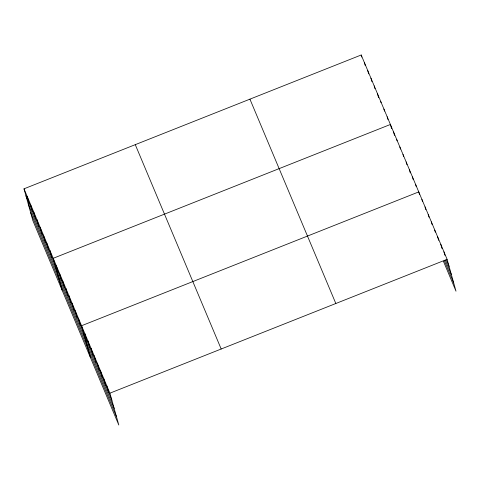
<?xml version="1.0" encoding="UTF-8"?>
<svg xmlns="http://www.w3.org/2000/svg" width="480" height="480" viewBox="0 0 480 480"><rect width="100%" height="100%" fill="white"/><g stroke="black" fill="none" stroke-linecap="round" stroke-linejoin="round"><path stroke-width="0.72" d="M24 188.82L109.908 393.174L118.8 425.01L32.892 220.662L24 188.82L361.2 54.99L447.108 259.338L456 291.18L443.4 261.21M109.908 393.174L447.108 259.338M446.202 259.524L449.064 266.334M445.338 260.226L451.35 274.536M444.258 260.502L453.708 282.984M249.924 99.15L335.832 303.504M135.276 144.654L221.184 349.008M25.95 195.816L111.864 400.164M28.242 204.012L114.15 408.366M30.6 212.46L116.508 416.814M443.958 251.844L444.936 255.342M440.808 244.356L441.984 248.55M437.658 236.862L438.636 240.36M434.706 230.07L435.294 232.164M431.358 221.874L432.144 224.676M428.208 214.38L428.994 217.182M425.058 206.892L425.844 209.688M421.908 199.398L422.496 201.492M419.544 194.7L418.758 191.904L81.558 325.734L90.45 357.576M415.608 184.41L416.196 186.51M412.458 176.916L413.244 179.718M409.308 169.422L410.286 172.92M406.158 161.934L406.944 164.73M403.008 154.44L403.596 156.54M399.858 146.946L400.446 149.046M396.708 139.452L397.098 140.85M393.558 131.958L394.536 135.456M391.584 128.664L390.408 124.47L53.208 258.3L62.1 290.142M387.162 116.748L387.948 119.544M383.922 109.026L384.504 111.126M380.676 101.31L381.066 102.708M377.43 93.588L378.6 97.782M374.184 85.866L374.964 88.668M370.938 78.15L371.916 81.642M367.692 70.428L368.67 73.926M364.446 62.706L365.226 65.508M361.2 54.99L361.788 57.084M106.758 385.68L108.714 392.676M103.608 378.186L105.564 385.182M100.458 370.692L102.414 377.688M97.308 363.198L99.264 370.194M94.158 355.71L96.114 362.7M91.008 348.216L92.964 355.206M87.858 340.722L89.814 347.718M84.708 333.228L86.664 340.224M78.408 318.24L80.364 325.236M75.258 310.752L77.214 317.742M72.108 303.258L74.064 310.254M68.958 295.764L70.914 302.76M65.808 288.27L67.764 295.266M62.658 280.776L64.614 287.772M59.508 273.288L61.464 280.278M56.358 265.794L58.314 272.784M49.962 250.578L51.918 257.574M46.716 242.862L48.672 249.852M43.47 235.14L45.426 242.136M40.23 227.418L42.18 234.414M36.984 219.702L38.934 226.692M33.738 211.98L35.688 218.976M30.492 204.258L32.442 211.254M27.246 196.542L29.196 203.532"/></g></svg>
